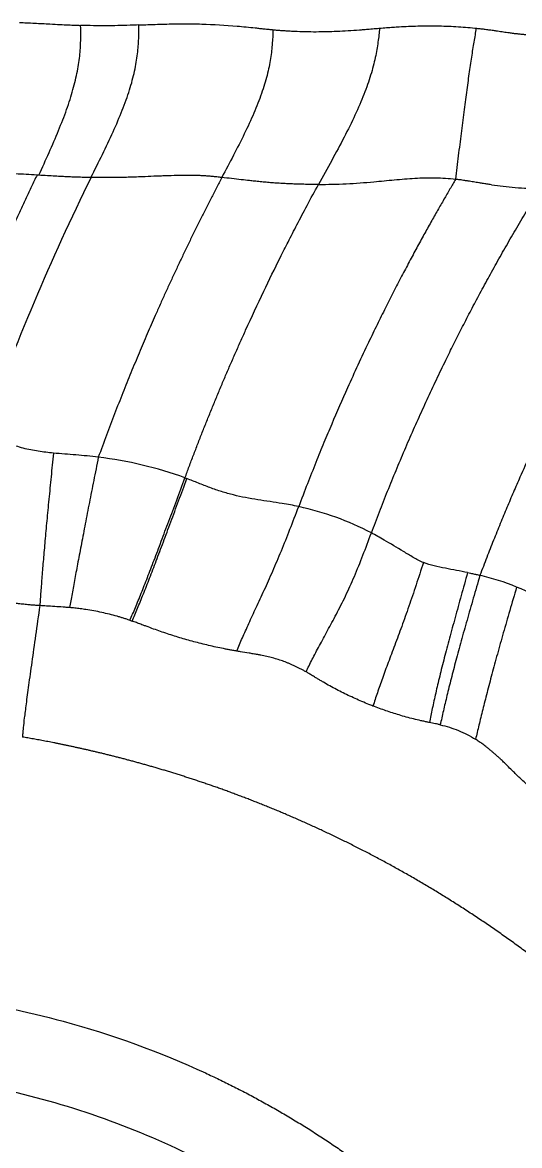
# Model space of a CAD drawing. Extents: x -54 to 18, y -18 to 89.
# Drawn here: x -41.06 to -37.99, y 16.23 to 23.15 of the extents above; entities that cross this region are included whole.
import ezdxf

# ---------------------------------------------------------------- set-up
doc = ezdxf.new("R2010")
doc.units = 0
doc.header["$MEASUREMENT"] = 0
doc.layers.add('GEOMETRY', color=2, linetype='Continuous', lineweight=25)

# ---------------------------------------------------------------- blocks, each defined once
blk = doc.blocks.new('2026 MINI-ASPIRE')
at = {"layer": 'GEOMETRY'}
for p, q in [((-23.0836, -28.5407), (-23.095, -28.54)), ((-22.1769, -30.4086), (-22.1706, -30.411))]:
    blk.add_line(p, q, dxfattribs=at)
for points, knots in [([(-23.2033, -27.599), (-23.1886, -27.5996), (-23.1572, -27.601), (-23.0945, -27.6041), (-23.0257, -27.6076), (-22.9562, -27.6112), (-22.904, -27.6137), (-22.862, -27.6156), (-22.8374, -27.6165), (-22.8268, -27.6169)], [0, 0, 0, 0, 0.117031, 0.249956, 0.499997, 0.665414, 0.803885, 0.915413, 1, 1, 1, 1]), ([(-23.0836, -28.5407), (-23.0624, -28.4934), (-23.0412, -28.4468), (-23.0004, -28.3552), (-22.9808, -28.3101), (-22.9444, -28.2216), (-22.9275, -28.1783), (-22.8974, -28.0939), (-22.8842, -28.0529), (-22.8619, -27.9737), (-22.8528, -27.9356), (-22.8387, -27.8626), (-22.8337, -27.8278), (-22.8272, -27.7618), (-22.8257, -27.7306), (-22.8247, -27.6715), (-22.8253, -27.6436), (-22.826, -27.6169)], [0, 0, 0, 0, 0.125, 0.125, 0.25, 0.25, 0.375, 0.375, 0.5, 0.5, 0.625, 0.625, 0.75, 0.75, 0.875, 0.875, 1, 1, 1, 1]), ([(-22.5214, -27.6165), (-22.5712, -27.6182), (-22.6209, -27.6191), (-22.6963, -27.6193), (-22.7216, -27.6191), (-22.773, -27.6184), (-22.7991, -27.6177), (-22.826, -27.6169)], [0, 0, 0, 0, 0.5, 0.5, 0.75, 0.75, 1, 1, 1, 1]), ([(-22.7621, -28.5551), (-22.7383, -28.5067), (-22.7145, -28.4591), (-22.6686, -28.3652), (-22.6465, -28.3189), (-22.6054, -28.2283), (-22.5864, -28.1838), (-22.5523, -28.0974), (-22.5373, -28.0554), (-22.5118, -27.9746), (-22.5013, -27.9357), (-22.485, -27.8616), (-22.479, -27.8264), (-22.471, -27.7598), (-22.4689, -27.7284), (-22.4671, -27.6691), (-22.4675, -27.6412), (-22.4678, -27.6145)], [0, 0, 0, 0, 0.125, 0.125, 0.25, 0.25, 0.375, 0.375, 0.5, 0.5, 0.625, 0.625, 0.75, 0.75, 0.875, 0.875, 1, 1, 1, 1]), ([(-22.4678, -27.6145), (-22.4673, -27.6145), (-22.4482, -27.6137), (-22.3906, -27.6113), (-22.3143, -27.6089), (-22.2393, -27.6075), (-22.1672, -27.6069), (-22.0415, -27.6088), (-21.8957, -27.6174), (-21.7771, -27.6292), (-21.7218, -27.6352), (-21.694, -27.6382), (-21.6705, -27.6407), (-21.6523, -27.6425), (-21.6436, -27.6434), (-21.6398, -27.6437)], [0, 0, 0, 0, 0.001934, 0.069077, 0.208286, 0.27782, 0.339938, 0.468709, 0.731879, 0.867505, 0.900471, 0.933443, 0.968599, 0.986001, 1, 1, 1, 1]), ([(-20.9818, -27.634), (-20.9678, -27.6329), (-20.9403, -27.6306), (-20.9001, -27.6277), (-20.8353, -27.6236), (-20.7455, -27.6199), (-20.6286, -27.6194), (-20.5114, -27.6234), (-20.4295, -27.6299), (-20.3873, -27.6343), (-20.3841, -27.6346)], [0, 0, 0, 0, 0.070615, 0.138077, 0.202393, 0.396165, 0.588061, 0.787345, 0.983596, 1, 1, 1, 1]), ([(-21.6396, -27.6437), (-21.6406, -27.6703), (-21.6416, -27.6982), (-21.646, -27.7573), (-21.6494, -27.7885), (-21.6599, -27.8543), (-21.667, -27.8888), (-21.6855, -27.9611), (-21.697, -27.9988), (-21.7242, -28.0769), (-21.74, -28.1172), (-21.7755, -28.2001), (-21.7952, -28.2425), (-21.8374, -28.3291), (-21.8599, -28.3733), (-21.9067, -28.4629), (-21.9309, -28.5084), (-21.9552, -28.5546)], [0, 0, 0, 0, 0.125, 0.125, 0.25, 0.25, 0.375, 0.375, 0.5, 0.5, 0.625, 0.625, 0.75, 0.75, 0.875, 0.875, 1, 1, 1, 1]), ([(-21.6396, -27.6437), (-21.6307, -27.6445), (-21.6128, -27.6461), (-21.5861, -27.6482), (-21.5594, -27.65), (-21.5329, -27.6516), (-21.4932, -27.6536), (-21.44, -27.6554), (-21.3746, -27.656), (-21.3094, -27.6552), (-21.2439, -27.6531), (-21.1759, -27.6497), (-21.1298, -27.6464), (-21.1063, -27.6448)], [0, 0, 0, 0, 0.050593, 0.100892, 0.150905, 0.200637, 0.250095, 0.374258, 0.499467, 0.617526, 0.740257, 0.867729, 1, 1, 1, 1]), ([(-20.9818, -27.634), (-20.9846, -27.6613), (-20.9876, -27.6898), (-20.996, -27.7502), (-21.0014, -27.7821), (-21.0161, -27.8499), (-21.0254, -27.8857), (-21.0487, -27.9612), (-21.0625, -28.0008), (-21.0949, -28.0834), (-21.1134, -28.1263), (-21.1545, -28.2148), (-21.177, -28.2604), (-21.2252, -28.3536), (-21.2508, -28.4012), (-21.3039, -28.4981), (-21.3313, -28.5474), (-21.3588, -28.5976)], [0, 0, 0, 0, 0.125, 0.125, 0.25, 0.25, 0.375, 0.375, 0.5, 0.5, 0.625, 0.625, 0.75, 0.75, 0.875, 0.875, 1, 1, 1, 1]), ([(-21.1063, -27.6448), (-21.0976, -27.6441), (-21.0776, -27.6425), (-21.0434, -27.6395), (-21.0124, -27.6367), (-20.9908, -27.6348), (-20.9835, -27.6342), (-20.9818, -27.634)], [0, 0, 0, 0, 0.211479, 0.47965, 0.823788, 0.958778, 1, 1, 1, 1]), ([(-20.5125, -28.5656), (-20.5064, -28.5163), (-20.5004, -28.4682), (-20.4886, -28.374), (-20.4828, -28.328), (-20.4715, -28.2383), (-20.466, -28.1947), (-20.4551, -28.1101), (-20.4497, -28.0692), (-20.4391, -27.9904), (-20.4339, -27.9526), (-20.4236, -27.8803), (-20.4185, -27.8458), (-20.4085, -27.7802), (-20.4035, -27.7491), (-20.3937, -27.6899), (-20.3888, -27.6617), (-20.3841, -27.6346)], [0, 0, 0, 0, 0.125, 0.125, 0.25, 0.25, 0.375, 0.375, 0.5, 0.5, 0.625, 0.625, 0.75, 0.75, 0.875, 0.875, 1, 1, 1, 1]), ([(-20.3841, -27.6346), (-20.3751, -27.6356), (-20.357, -27.6375), (-20.3298, -27.6408), (-20.3022, -27.6444), (-20.2769, -27.6479), (-20.2545, -27.6512), (-20.2353, -27.6541), (-20.2119, -27.6576), (-20.1858, -27.6616), (-20.1658, -27.6642), (-20.1569, -27.6654)], [0, 0, 0, 0, 0.117952, 0.237488, 0.358622, 0.48137, 0.572887, 0.654312, 0.735771, 0.882613, 1, 1, 1, 1]), ([(-20.1569, -27.6654), (-20.1493, -27.6663), (-20.1342, -27.6681), (-20.1116, -27.6705), (-20.0893, -27.6725), (-20.0671, -27.6743), (-20.0339, -27.6765), (-19.9895, -27.6784), (-19.9346, -27.6789), (-19.8791, -27.6777), (-19.8233, -27.675), (-19.7661, -27.6711), (-19.7282, -27.6676), (-19.7089, -27.6658)], [0, 0, 0, 0, 0.051187, 0.101819, 0.151908, 0.201466, 0.250506, 0.374116, 0.498148, 0.616678, 0.74515, 0.870588, 1, 1, 1, 1]), ([(-23.0949, -28.54), (-23.1062, -28.5635), (-23.1288, -28.6105), (-23.1621, -28.6811), (-23.1951, -28.7519), (-23.2276, -28.8227), (-23.2597, -28.8936), (-23.2915, -28.9646), (-23.3228, -29.0357), (-23.3537, -29.1069), (-23.3842, -29.1781), (-23.4144, -29.2493), (-23.4441, -29.3207), (-23.4734, -29.3921), (-23.5023, -29.4635), (-23.5308, -29.535), (-23.5589, -29.6066), (-23.5866, -29.6782), (-23.6139, -29.7498), (-23.6408, -29.8215), (-23.6584, -29.8693), (-23.6672, -29.8932)], [0, 0, 0, 0, 0.05322, 0.106379, 0.159475, 0.212508, 0.265478, 0.318383, 0.371223, 0.423998, 0.476706, 0.529348, 0.581921, 0.634427, 0.686863, 0.73923, 0.791527, 0.843753, 0.895907, 0.94799, 1, 1, 1, 1]), ([(-22.8713, -28.5522), (-22.8821, -28.5517), (-22.9054, -28.5507), (-22.9429, -28.5488), (-22.9853, -28.5465), (-23.0328, -28.5437), (-23.0661, -28.5417), (-23.0836, -28.5407)], [0, 0, 0, 0, 0.152683, 0.32899, 0.528954, 0.75261, 1, 1, 1, 1]), ([(-22.762, -28.5551), (-22.7742, -28.5549), (-22.7984, -28.5545), (-22.8349, -28.5535), (-22.8592, -28.5526), (-22.8713, -28.5522)], [0, 0, 0, 0, 0.332963, 0.666289, 1, 1, 1, 1]), ([(-22.4819, -28.5519), (-22.4954, -28.5524), (-22.5222, -28.5533), (-22.5624, -28.5544), (-22.6025, -28.5552), (-22.6425, -28.5557), (-22.6824, -28.5559), (-22.7223, -28.5557), (-22.7488, -28.5553), (-22.762, -28.5552)], [0, 0, 0, 0, 0.143899, 0.287426, 0.430596, 0.573423, 0.715923, 0.858109, 1, 1, 1, 1]), ([(-21.9552, -28.5546), (-21.9664, -28.576), (-21.9887, -28.6187), (-22.0218, -28.683), (-22.0547, -28.7475), (-22.0872, -28.8123), (-22.1194, -28.8773), (-22.1513, -28.9426), (-22.1829, -29.008), (-22.2142, -29.0737), (-22.2451, -29.1396), (-22.2758, -29.2058), (-22.3061, -29.2721), (-22.3361, -29.3387), (-22.3727, -29.421), (-22.416, -29.5203), (-22.466, -29.6379), (-22.5162, -29.759), (-22.5666, -29.8838), (-22.617, -30.0122), (-22.6674, -30.1442), (-22.7003, -30.2338), (-22.7169, -30.2791)], [0, 0, 0, 0, 0.038303, 0.076645, 0.115025, 0.153443, 0.191899, 0.230391, 0.26892, 0.307484, 0.346083, 0.384718, 0.423386, 0.462087, 0.500822, 0.566691, 0.634384, 0.703894, 0.775217, 0.848347, 0.923277, 1, 1, 1, 1]), ([(-21.9552, -28.5546), (-21.9652, -28.5536), (-21.9847, -28.5515), (-22.013, -28.5487), (-22.0398, -28.5465), (-22.0649, -28.5446), (-22.0909, -28.5431), (-22.1176, -28.542), (-22.1591, -28.5416), (-22.2146, -28.5422), (-22.2723, -28.5436), (-22.3198, -28.5453), (-22.3676, -28.5472), (-22.422, -28.5495), (-22.464, -28.5511), (-22.4819, -28.5519)], [0, 0, 0, 0, 0.057232, 0.111311, 0.162233, 0.209998, 0.254608, 0.310398, 0.362316, 0.490549, 0.62623, 0.69046, 0.760639, 0.898221, 1, 1, 1, 1]), ([(-21.7544, -28.5774), (-21.7644, -28.5763), (-21.7912, -28.5733), (-21.8381, -28.5678), (-21.895, -28.5614), (-21.935, -28.5569), (-21.9551, -28.5547)], [0, 0, 0, 0, 0.149647, 0.4009, 0.700406, 1, 1, 1, 1]), ([(-21.359, -28.5976), (-21.3709, -28.5977), (-21.3947, -28.5977), (-21.4304, -28.5973), (-21.4662, -28.5966), (-21.502, -28.5955), (-21.5379, -28.5941), (-21.5739, -28.5923), (-21.6099, -28.5901), (-21.6459, -28.5875), (-21.682, -28.5845), (-21.7182, -28.5812), (-21.7423, -28.5787), (-21.7544, -28.5774)], [0, 0, 0, 0, 0.090126, 0.180374, 0.270756, 0.361281, 0.451963, 0.542812, 0.633842, 0.725063, 0.816488, 0.90813, 1, 1, 1, 1]), ([(-20.5126, -28.5656), (-20.5243, -28.5855), (-20.5486, -28.6266), (-20.5858, -28.6905), (-20.625, -28.7587), (-20.6661, -28.8312), (-20.709, -28.9081), (-20.7535, -28.9894), (-20.7997, -29.0752), (-20.8473, -29.1654), (-20.8964, -29.2602), (-20.9467, -29.3596), (-20.9982, -29.4637), (-21.0774, -29.6274), (-21.1717, -29.8313), (-21.2619, -30.0379), (-21.3263, -30.1915), (-21.3764, -30.3141), (-21.4285, -30.4457), (-21.4631, -30.5368), (-21.4809, -30.5837)], [0, 0, 0, 0, 0.0309141, 0.0639183, 0.0990128, 0.1361974, 0.1754721, 0.2168361, 0.2602888, 0.3058288, 0.3534546, 0.4031641, 0.4549549, 0.5088239, 0.6466549, 0.7555409, 0.8105321, 0.8696124, 0.9327723, 1, 1, 1, 1]), ([(-21.3588, -28.5976), (-21.3018, -28.5973), (-21.2447, -28.5962), (-21.1308, -28.5906), (-21.0739, -28.5862), (-21.0171, -28.581)], [0, 0, 0, 0, 0.5, 0.5, 1, 1, 1, 1]), ([(-21.0171, -28.581), (-20.9751, -28.5772), (-20.9331, -28.573), (-20.849, -28.5653), (-20.8069, -28.5618), (-20.7227, -28.557), (-20.6806, -28.5558), (-20.5964, -28.5574), (-20.5543, -28.5601), (-20.5125, -28.5656)], [0, 0, 0, 0, 0.25, 0.25, 0.5, 0.5, 0.75, 0.75, 1, 1, 1, 1]), ([(-20.292, -28.5997), (-20.3014, -28.5983), (-20.3198, -28.5956), (-20.346, -28.5915), (-20.3734, -28.5871), (-20.4026, -28.5823), (-20.4314, -28.5776), (-20.4594, -28.5731), (-20.4853, -28.5692), (-20.5038, -28.5668), (-20.5126, -28.5656)], [0, 0, 0, 0, 0.126547, 0.250451, 0.356626, 0.499589, 0.647952, 0.748907, 0.881319, 1, 1, 1, 1]), ([(-19.1055, -28.5815), (-19.1171, -28.5986), (-19.1403, -28.6328), (-19.1748, -28.6843), (-19.2089, -28.7358), (-19.2427, -28.7875), (-19.2761, -28.8392), (-19.3239, -28.9142), (-19.3977, -29.0321), (-19.5152, -29.2265), (-19.6649, -29.4877), (-19.8308, -29.7988), (-19.983, -30.108), (-20.0894, -30.3408), (-20.1567, -30.4952), (-20.1973, -30.5906), (-20.2384, -30.6896), (-20.2798, -30.7922), (-20.3216, -30.8984), (-20.3489, -30.9706), (-20.3628, -31.0072)], [0, 0, 0, 0, 0.022667, 0.045287, 0.067858, 0.090382, 0.112857, 0.135284, 0.187854, 0.265269, 0.384036, 0.517634, 0.651415, 0.761437, 0.798035, 0.835902, 0.875036, 0.915433, 0.957089, 1, 1, 1, 1]), ([(-22.1824, -30.4066), (-22.1738, -30.3832), (-22.1564, -30.3364), (-22.1299, -30.2664), (-22.1029, -30.1963), (-22.0755, -30.1262), (-22.0476, -30.0561), (-22.0192, -29.986), (-21.9905, -29.9159), (-21.9612, -29.8459), (-21.9315, -29.7758), (-21.9014, -29.7058), (-21.8708, -29.6358), (-21.8397, -29.5658), (-21.7825, -29.439), (-21.7016, -29.2654), (-21.6133, -29.0848), (-21.5445, -28.9482), (-21.4897, -28.8418), (-21.4274, -28.7234), (-21.3825, -28.641), (-21.359, -28.5976)], [0, 0, 0, 0, 0.03758, 0.075244, 0.112994, 0.150827, 0.188744, 0.226744, 0.264826, 0.30299, 0.341236, 0.379563, 0.41797, 0.456457, 0.495023, 0.627768, 0.745205, 0.798245, 0.858392, 0.925645, 1, 1, 1, 1]), ([(-21.0328, -30.746), (-21.0246, -30.7244), (-21.0082, -30.6811), (-20.9833, -30.6165), (-20.958, -30.5521), (-20.9324, -30.488), (-20.9065, -30.4242), (-20.8803, -30.3607), (-20.8539, -30.2974), (-20.8271, -30.2344), (-20.8, -30.1717), (-20.7726, -30.1093), (-20.745, -30.0471), (-20.717, -29.9853), (-20.6888, -29.9237), (-20.6603, -29.8624), (-20.6316, -29.8015), (-20.6025, -29.7408), (-20.5674, -29.6683), (-20.5254, -29.5833), (-20.4757, -29.4849), (-20.4238, -29.3843), (-20.3694, -29.2815), (-20.3127, -29.1766), (-20.2534, -29.0697), (-20.1916, -28.9607), (-20.1271, -28.8499), (-20.06, -28.7371), (-20.0137, -28.6617), (-19.9903, -28.6235)], [0, 0, 0, 0, 0.0293098, 0.0585628, 0.0877584, 0.1168961, 0.1459754, 0.1749958, 0.2039568, 0.2328579, 0.2616985, 0.2904783, 0.3191967, 0.3478533, 0.3764475, 0.404979, 0.4334472, 0.4618518, 0.4901922, 0.5354473, 0.5819804, 0.6297901, 0.6788745, 0.7292315, 0.7808583, 0.8337522, 0.8879097, 0.9433271, 1, 1, 1, 1]), ([(-20.292, -28.5997), (-20.2436, -28.6066), (-20.1948, -28.6122), (-20.0949, -28.6201), (-20.044, -28.6225), (-19.9902, -28.6235)], [0, 0, 0, 0, 0.5, 0.5, 1, 1, 1, 1]), ([(-22.9937, -30.254), (-23.025, -30.251), (-23.0562, -30.2474), (-23.1184, -30.2378), (-23.1494, -30.2317), (-23.2103, -30.2159), (-23.2403, -30.2061), (-23.2984, -30.182), (-23.3266, -30.1678), (-23.3537, -30.1518)], [0, 0, 0, 0, 0.25, 0.25, 0.5, 0.5, 0.75, 0.75, 1, 1, 1, 1]), ([(-22.9937, -30.254), (-22.9987, -30.3036), (-23.0035, -30.3521), (-23.013, -30.4471), (-23.0176, -30.4935), (-23.0263, -30.5839), (-23.0306, -30.628), (-23.0386, -30.7135), (-23.0424, -30.7549), (-23.0495, -30.8346), (-23.0528, -30.8729), (-23.059, -30.9461), (-23.0618, -30.9809), (-23.0671, -31.0472), (-23.0695, -31.0787), (-23.0739, -31.1385), (-23.076, -31.1669), (-23.0779, -31.1943)], [0, 0, 0, 0, 0.125, 0.125, 0.25, 0.25, 0.375, 0.375, 0.5, 0.5, 0.625, 0.625, 0.75, 0.75, 0.875, 0.875, 1, 1, 1, 1]), ([(-22.7169, -30.2791), (-22.7629, -30.2735), (-22.809, -30.2691), (-22.9013, -30.2615), (-22.9475, -30.2583), (-22.9937, -30.254)], [0, 0, 0, 0, 0.5, 0.5, 1, 1, 1, 1]), ([(-22.7169, -30.2791), (-22.7265, -30.3279), (-22.7359, -30.3756), (-22.7543, -30.4689), (-22.7633, -30.5146), (-22.7807, -30.6036), (-22.7891, -30.647), (-22.8054, -30.7312), (-22.8133, -30.7719), (-22.8283, -30.8505), (-22.8355, -30.8882), (-22.8491, -30.9604), (-22.8556, -30.9949), (-22.8677, -31.0605), (-22.8734, -31.0917), (-22.8843, -31.151), (-22.8894, -31.1792), (-22.8943, -31.2065)], [0, 0, 0, 0, 0.125, 0.125, 0.25, 0.25, 0.375, 0.375, 0.5, 0.5, 0.625, 0.625, 0.75, 0.75, 0.875, 0.875, 1, 1, 1, 1]), ([(-22.1824, -30.4066), (-22.2686, -30.3751), (-22.3567, -30.3487), (-22.5353, -30.3062), (-22.6259, -30.2901), (-22.7169, -30.2791)], [0, 0, 0, 0, 0.5, 0.5, 1, 1, 1, 1]), ([(-22.5216, -31.2848), (-22.5107, -31.2594), (-22.4996, -31.2331), (-22.4764, -31.1776), (-22.4644, -31.1484), (-22.4396, -31.0868), (-22.4268, -31.0543), (-22.4002, -30.9861), (-22.3865, -30.9503), (-22.3581, -30.8759), (-22.3435, -30.8371), (-22.3135, -30.7571), (-22.298, -30.7158), (-22.2664, -30.6311), (-22.2501, -30.5876), (-22.2169, -30.4986), (-22.1999, -30.4531), (-22.1824, -30.4066)], [0, 0, 0, 0, 0.125, 0.125, 0.25, 0.25, 0.375, 0.375, 0.5, 0.5, 0.625, 0.625, 0.75, 0.75, 0.875, 0.875, 1, 1, 1, 1]), ([(-22.5081, -31.2894), (-22.4973, -31.264), (-22.4862, -31.2377), (-22.4632, -31.1822), (-22.4512, -31.153), (-22.4265, -31.0913), (-22.4138, -31.0589), (-22.3873, -30.9906), (-22.3736, -30.9549), (-22.3454, -30.8804), (-22.3308, -30.8417), (-22.3009, -30.7617), (-22.2855, -30.7204), (-22.254, -30.6356), (-22.2379, -30.5921), (-22.2048, -30.5031), (-22.1879, -30.4576), (-22.1706, -30.411)], [0, 0, 0, 0, 0.125, 0.125, 0.25, 0.25, 0.375, 0.375, 0.5, 0.5, 0.625, 0.625, 0.75, 0.75, 0.875, 0.875, 1, 1, 1, 1]), ([(-21.5824, -30.5646), (-21.6325, -30.5564), (-21.683, -30.5496), (-21.7835, -30.5336), (-21.8335, -30.5243), (-21.9074, -30.506), (-21.9318, -30.4991), (-21.9803, -30.484), (-22.0043, -30.4757), (-22.0521, -30.458), (-22.0758, -30.4486), (-22.1231, -30.4296), (-22.1468, -30.42), (-22.1706, -30.411)], [0, 0, 0, 0, 0.25, 0.25, 0.5, 0.5, 0.625, 0.625, 0.75, 0.75, 0.875, 0.875, 1, 1, 1, 1]), ([(-21.8634, -31.4747), (-21.8522, -31.4486), (-21.8406, -31.4216), (-21.8157, -31.3649), (-21.8024, -31.3353), (-21.7739, -31.2728), (-21.7588, -31.2401), (-21.7269, -31.1715), (-21.7102, -31.1355), (-21.676, -31.0607), (-21.6585, -31.0217), (-21.6232, -30.941), (-21.6054, -30.8992), (-21.57, -30.8132), (-21.5524, -30.7689), (-21.517, -30.678), (-21.4992, -30.6314), (-21.4809, -30.5837)], [0, 0, 0, 0, 0.125, 0.125, 0.25, 0.25, 0.375, 0.375, 0.5, 0.5, 0.625, 0.625, 0.75, 0.75, 0.875, 0.875, 1, 1, 1, 1]), ([(-21.0328, -30.746), (-21.1033, -30.709), (-21.1764, -30.6767), (-21.3263, -30.6226), (-21.4031, -30.6008), (-21.4809, -30.5837)], [0, 0, 0, 0, 0.5, 0.5, 1, 1, 1, 1]), ([(-21.4358, -31.6024), (-21.4236, -31.5778), (-21.411, -31.5521), (-21.3836, -31.4985), (-21.3689, -31.4704), (-21.3373, -31.4116), (-21.3204, -31.3807), (-21.2853, -31.316), (-21.2669, -31.2821), (-21.2298, -31.211), (-21.211, -31.1738), (-21.1739, -31.0962), (-21.1555, -31.0558), (-21.1196, -30.9719), (-21.1021, -30.9285), (-21.0675, -30.839), (-21.0505, -30.793), (-21.0328, -30.746)], [0, 0, 0, 0, 0.125, 0.125, 0.25, 0.25, 0.375, 0.375, 0.5, 0.5, 0.625, 0.625, 0.75, 0.75, 0.875, 0.875, 1, 1, 1, 1]), ([(-20.7119, -30.9289), (-20.7335, -30.9199), (-20.754, -30.9087), (-20.7944, -30.8854), (-20.8144, -30.8731), (-20.8744, -30.8368), (-20.9144, -30.813), (-20.9547, -30.7897)], [0, 0, 0, 0, 0.25, 0.25, 0.5, 0.5, 1, 1, 1, 1]), ([(-20.7119, -30.9289), (-20.7273, -30.9759), (-20.7422, -31.0219), (-20.772, -31.1117), (-20.7868, -31.1555), (-20.8163, -31.2407), (-20.831, -31.282), (-20.8601, -31.362), (-20.8744, -31.4007), (-20.9022, -31.475), (-20.9157, -31.5107), (-20.9413, -31.5789), (-20.9533, -31.6115), (-20.9758, -31.6738), (-20.9862, -31.7034), (-21.0054, -31.76), (-21.0143, -31.7871), (-21.0228, -31.8132)], [0, 0, 0, 0, 0.125, 0.125, 0.25, 0.25, 0.375, 0.375, 0.5, 0.5, 0.625, 0.625, 0.75, 0.75, 0.875, 0.875, 1, 1, 1, 1]), ([(-20.4391, -30.9907), (-20.462, -30.9861), (-20.4849, -30.9816), (-20.5306, -30.9727), (-20.5535, -30.9684), (-20.5993, -30.9596), (-20.6223, -30.9551), (-20.6678, -30.9442), (-20.6903, -30.9379), (-20.7119, -30.9289)], [0, 0, 0, 0, 0.25, 0.25, 0.5, 0.5, 0.75, 0.75, 1, 1, 1, 1]), ([(-23.0779, -31.1943), (-23.0841, -31.1939), (-23.0976, -31.193), (-23.1192, -31.1914), (-23.146, -31.1892), (-23.176, -31.1864), (-23.2084, -31.183), (-23.237, -31.1795), (-23.2691, -31.1751), (-23.3039, -31.1691), (-23.3442, -31.1608), (-23.3974, -31.1481), (-23.468, -31.1276), (-23.5554, -31.0955), (-23.6329, -31.0614), (-23.6924, -31.0323), (-23.7373, -31.0089), (-23.7777, -30.9867), (-23.8056, -30.9706), (-23.8183, -30.9632)], [0, 0, 0, 0, 0.023988, 0.051654, 0.083017, 0.127154, 0.16722, 0.207607, 0.237646, 0.291045, 0.342794, 0.394808, 0.500176, 0.623795, 0.750489, 0.823703, 0.877023, 0.943911, 1, 1, 1, 1]), ([(-20.4391, -30.9907), (-20.4526, -31.0389), (-20.4658, -31.086), (-20.4914, -31.1781), (-20.5039, -31.2231), (-20.5281, -31.311), (-20.5398, -31.3539), (-20.5621, -31.4371), (-20.5728, -31.4775), (-20.593, -31.5555), (-20.6025, -31.5932), (-20.6202, -31.6654), (-20.6284, -31.6999), (-20.6436, -31.7661), (-20.6505, -31.7976), (-20.6633, -31.858), (-20.6691, -31.8868), (-20.6746, -31.9146)], [0, 0, 0, 0, 0.125, 0.125, 0.25, 0.25, 0.375, 0.375, 0.5, 0.5, 0.625, 0.625, 0.75, 0.75, 0.875, 0.875, 1, 1, 1, 1]), ([(-20.3628, -31.0072), (-20.3769, -31.0554), (-20.3906, -31.1025), (-20.4173, -31.1945), (-20.4303, -31.2396), (-20.4553, -31.3274), (-20.4673, -31.3702), (-20.4902, -31.4533), (-20.5012, -31.4937), (-20.5218, -31.5715), (-20.5316, -31.609), (-20.5499, -31.681), (-20.5585, -31.7155), (-20.5744, -31.7813), (-20.5818, -31.8127), (-20.5956, -31.8727), (-20.602, -31.9013), (-20.6081, -31.9288)], [0, 0, 0, 0, 0.125, 0.125, 0.25, 0.25, 0.375, 0.375, 0.5, 0.5, 0.625, 0.625, 0.75, 0.75, 0.875, 0.875, 1, 1, 1, 1]), ([(-20.4391, -30.9907), (-20.4332, -30.9919), (-20.4231, -30.9939), (-20.4129, -30.996), (-20.4087, -30.9969)], [0, 0, 0, 0, 0.583688, 1, 1, 1, 1]), ([(-20.4087, -30.9969), (-20.4009, -30.9986), (-20.3856, -31.0018), (-20.3703, -31.0054), (-20.3628, -31.0072)], [0, 0, 0, 0, 0.507206, 1, 1, 1, 1]), ([(-20.1365, -31.0797), (-20.1511, -31.129), (-20.1653, -31.1772), (-20.1928, -31.2713), (-20.206, -31.3172), (-20.2316, -31.4069), (-20.2438, -31.4506), (-20.2673, -31.5354), (-20.2784, -31.5765), (-20.2997, -31.6557), (-20.3097, -31.6939), (-20.3286, -31.7671), (-20.3375, -31.8021), (-20.3542, -31.8689), (-20.362, -31.9007), (-20.3767, -31.9614), (-20.3836, -31.9903), (-20.3901, -32.0182)], [0, 0, 0, 0, 0.125, 0.125, 0.25, 0.25, 0.375, 0.375, 0.5, 0.5, 0.625, 0.625, 0.75, 0.75, 0.875, 0.875, 1, 1, 1, 1]), ([(-19.725, -31.3235), (-19.7873, -31.2736), (-19.8531, -31.2279), (-19.9907, -31.1462), (-20.0624, -31.11), (-20.1365, -31.0797)], [0, 0, 0, 0, 0.5, 0.5, 1, 1, 1, 1]), ([(-23.0777, -31.1942), (-23.0869, -31.2573), (-23.0957, -31.3185), (-23.1123, -31.4351), (-23.1201, -31.4904), (-23.1345, -31.5934), (-23.1411, -31.6409), (-23.1528, -31.7271), (-23.1579, -31.7656), (-23.1667, -31.833), (-23.1703, -31.8619), (-23.1762, -31.9103), (-23.1784, -31.9299), (-23.1817, -31.9612), (-23.1828, -31.9729), (-23.1842, -31.9914), (-23.1845, -31.9981), (-23.1848, -32.0045)], [0, 0, 0, 0, 0.125, 0.125, 0.25, 0.25, 0.375, 0.375, 0.5, 0.5, 0.625, 0.625, 0.75, 0.75, 0.875, 0.875, 1, 1, 1, 1]), ([(-22.8943, -31.2065), (-22.8989, -31.2061), (-22.9123, -31.205), (-22.9428, -31.2028), (-22.9854, -31.1999), (-23.0333, -31.1969), (-23.0639, -31.1951), (-23.0777, -31.1942)], [0, 0, 0, 0, 0.07641, 0.217851, 0.499979, 0.773845, 1, 1, 1, 1]), ([(-22.5216, -31.2848), (-22.5284, -31.2825), (-22.5418, -31.278), (-22.5619, -31.2716), (-22.5816, -31.2656), (-22.6102, -31.2573), (-22.648, -31.2472), (-22.6958, -31.2361), (-22.7446, -31.2264), (-22.7888, -31.219), (-22.8278, -31.2136), (-22.8611, -31.2096), (-22.8833, -31.2075), (-22.8943, -31.2065)], [0, 0, 0, 0, 0.056325, 0.11148, 0.16547, 0.218301, 0.345696, 0.473008, 0.6035, 0.736154, 0.824886, 0.912825, 1, 1, 1, 1]), ([(-21.8634, -31.4747), (-21.8713, -31.4733), (-21.887, -31.4705), (-21.9104, -31.4662), (-21.9566, -31.4573), (-22.0255, -31.4426), (-22.1157, -31.4203), (-22.2041, -31.3956), (-22.2905, -31.3685), (-22.3627, -31.3434), (-22.4126, -31.3249), (-22.4436, -31.3132), (-22.468, -31.3041), (-22.4905, -31.2957), (-22.5036, -31.291), (-22.5081, -31.2894)], [0, 0, 0, 0, 0.036148, 0.07158, 0.106302, 0.246499, 0.386049, 0.520724, 0.655231, 0.789472, 0.862232, 0.892813, 0.937459, 0.97886, 1, 1, 1, 1]), ([(-21.7148, -31.4994), (-21.7174, -31.4989), (-21.7237, -31.4977), (-21.7345, -31.4959), (-21.7472, -31.4937), (-21.7649, -31.4908), (-21.7961, -31.4858), (-21.8302, -31.4804), (-21.8558, -31.476), (-21.8634, -31.4747)], [0, 0, 0, 0, 0.053582, 0.126399, 0.218443, 0.310889, 0.484298, 0.846896, 1, 1, 1, 1]), ([(-21.4358, -31.6024), (-21.4416, -31.5992), (-21.4533, -31.5927), (-21.4708, -31.5835), (-21.4882, -31.5748), (-21.5053, -31.5666), (-21.5223, -31.5589), (-21.5391, -31.5517), (-21.5557, -31.5449), (-21.5781, -31.5364), (-21.6069, -31.5265), (-21.642, -31.5162), (-21.6781, -31.507), (-21.7023, -31.502), (-21.7148, -31.4994)], [0, 0, 0, 0, 0.067672, 0.133983, 0.198952, 0.262601, 0.324952, 0.386031, 0.445864, 0.50448, 0.626374, 0.750892, 0.872247, 1, 1, 1, 1]), ([(-21.0228, -31.8132), (-21.0273, -31.8114), (-21.0609, -31.7983), (-21.1226, -31.7724), (-21.2067, -31.733), (-21.275, -31.6972), (-21.3186, -31.6724), (-21.3384, -31.6608), (-21.3506, -31.6535), (-21.3655, -31.6444), (-21.3854, -31.6324), (-21.4061, -31.62), (-21.4235, -31.6096), (-21.4329, -31.6041), (-21.4358, -31.6024)], [0, 0, 0, 0, 0.031665, 0.232196, 0.430862, 0.63008, 0.729936, 0.755159, 0.779097, 0.821661, 0.868512, 0.929586, 0.978274, 1, 1, 1, 1]), ([(-20.6747, -31.9147), (-20.6777, -31.9141), (-20.6873, -31.9121), (-20.7008, -31.9093), (-20.7151, -31.9063), (-20.7381, -31.9012), (-20.7722, -31.8931), (-20.8174, -31.8813), (-20.8607, -31.8689), (-20.9025, -31.8559), (-20.9427, -31.8426), (-20.9828, -31.8284), (-21.0094, -31.8182), (-21.0228, -31.8132)], [0, 0, 0, 0, 0.026105, 0.081589, 0.114811, 0.14775, 0.277531, 0.40577, 0.534215, 0.650115, 0.766298, 0.882886, 1, 1, 1, 1]), ([(-20.6081, -31.9288), (-20.6098, -31.9285), (-20.6148, -31.9273), (-20.6248, -31.9252), (-20.6452, -31.9208), (-20.6624, -31.9173), (-20.6747, -31.9147)], [0, 0, 0, 0, 0.076839, 0.22632, 0.448384, 1, 1, 1, 1]), ([(-20.6081, -31.9288), (-20.5701, -31.9382), (-20.5324, -31.9496), (-20.4774, -31.9716), (-20.4593, -31.9798), (-20.424, -31.9978), (-20.4068, -32.0076), (-20.3901, -32.0182)], [0, 0, 0, 0, 0.5, 0.5, 0.75, 0.75, 1, 1, 1, 1]), ([(-18.8182, -34.5228), (-18.8297, -34.509), (-18.8526, -34.4815), (-18.8873, -34.4406), (-18.9221, -34.4002), (-18.9571, -34.3602), (-18.9922, -34.3207), (-19.0274, -34.2816), (-19.0627, -34.243), (-19.0981, -34.2048), (-19.1336, -34.167), (-19.1692, -34.1297), (-19.2049, -34.0929), (-19.2406, -34.0564), (-19.2765, -34.0204), (-19.3124, -33.9848), (-19.3483, -33.9497), (-19.3843, -33.915), (-19.4204, -33.8807), (-19.4565, -33.8468), (-19.4927, -33.8134), (-19.5289, -33.7804), (-19.5651, -33.7478), (-19.6014, -33.7156), (-19.6377, -33.6838), (-19.6739, -33.6524), (-19.7102, -33.6214), (-19.7466, -33.5909), (-19.7829, -33.5607), (-19.8192, -33.531), (-19.8555, -33.5016), (-19.8917, -33.4726), (-19.928, -33.444), (-19.9643, -33.4159), (-20.0005, -33.388), (-20.0367, -33.3606), (-20.0728, -33.3336), (-20.1089, -33.3069), (-20.145, -33.2806), (-20.181, -33.2547), (-20.217, -33.2292), (-20.2529, -33.204), (-20.2888, -33.1792), (-20.3245, -33.1547), (-20.3603, -33.1306), (-20.3959, -33.1068), (-20.4315, -33.0834), (-20.467, -33.0604), (-20.5024, -33.0377), (-20.5377, -33.0153), (-20.573, -32.9933), (-20.6081, -32.9716), (-20.6432, -32.9503), (-20.6781, -32.9293), (-20.713, -32.9086), (-20.7477, -32.8882), (-20.7823, -32.8681), (-20.8168, -32.8484), (-20.8512, -32.829), (-20.8855, -32.8099), (-20.9197, -32.7911), (-20.9537, -32.7726), (-20.9876, -32.7544), (-21.0214, -32.7365), (-21.055, -32.719), (-21.0885, -32.7017), (-21.1219, -32.6847), (-21.1551, -32.6679), (-21.1882, -32.6515), (-21.2211, -32.6354), (-21.2539, -32.6195), (-21.2865, -32.6039), (-21.3189, -32.5886), (-21.3513, -32.5735), (-21.3834, -32.5587), (-21.4154, -32.5442), (-21.4472, -32.5299), (-21.4789, -32.5159), (-21.5104, -32.5021), (-21.5417, -32.4886), (-21.5728, -32.4754), (-21.6038, -32.4623), (-21.6346, -32.4496), (-21.6652, -32.437), (-21.6956, -32.4247), (-21.7259, -32.4127), (-21.7559, -32.4008), (-21.7858, -32.3892), (-21.8155, -32.3778), (-21.845, -32.3666), (-21.8743, -32.3557), (-21.9034, -32.345), (-21.9323, -32.3344), (-21.961, -32.3241), (-21.9895, -32.314), (-22.0179, -32.3041), (-22.046, -32.2944), (-22.0739, -32.2849), (-22.1016, -32.2756), (-22.1291, -32.2664), (-22.1564, -32.2575), (-22.1835, -32.2488), (-22.2103, -32.2402), (-22.237, -32.2318), (-22.2634, -32.2236), (-22.2897, -32.2156), (-22.3157, -32.2077), (-22.3415, -32.2001), (-22.3671, -32.1925), (-22.3924, -32.1852), (-22.4176, -32.178), (-22.4425, -32.171), (-22.4672, -32.1641), (-22.4916, -32.1574), (-22.5159, -32.1508), (-22.5399, -32.1444), (-22.5637, -32.1381), (-22.5873, -32.132), (-22.6106, -32.126), (-22.6337, -32.1202), (-22.6566, -32.1145), (-22.6793, -32.1089), (-22.7017, -32.1035), (-22.7239, -32.0982), (-22.7458, -32.093), (-22.7675, -32.088), (-22.789, -32.0831), (-22.8102, -32.0783), (-22.8313, -32.0736), (-22.852, -32.069), (-22.8726, -32.0646), (-22.8929, -32.0602), (-22.9129, -32.056), (-22.9327, -32.0519), (-22.9523, -32.0479), (-22.9717, -32.044), (-22.9907, -32.0401), (-23.0096, -32.0364), (-23.0282, -32.0328), (-23.0466, -32.0293), (-23.0647, -32.0259), (-23.0826, -32.0226), (-23.1002, -32.0194), (-23.1176, -32.0162), (-23.1348, -32.0132), (-23.1517, -32.0102), (-23.1683, -32.0073), (-23.1793, -32.0054), (-23.1848, -32.0045)], [0, 0, 0, 0, 0.010465, 0.02088, 0.031246, 0.041561, 0.051827, 0.062042, 0.072208, 0.082324, 0.09239, 0.102406, 0.112373, 0.122289, 0.132156, 0.141972, 0.151739, 0.161456, 0.171123, 0.180741, 0.190308, 0.199825, 0.209293, 0.218711, 0.228079, 0.237397, 0.246665, 0.255883, 0.265051, 0.27417, 0.283238, 0.292257, 0.301226, 0.310145, 0.319014, 0.327834, 0.336603, 0.345322, 0.353992, 0.362612, 0.371182, 0.379702, 0.388172, 0.396592, 0.404963, 0.413283, 0.421554, 0.429775, 0.437946, 0.446067, 0.454138, 0.462159, 0.470131, 0.478052, 0.485924, 0.493746, 0.501518, 0.50924, 0.516912, 0.524534, 0.532107, 0.539629, 0.547102, 0.554525, 0.561898, 0.569221, 0.576494, 0.583718, 0.590891, 0.598015, 0.605089, 0.612112, 0.619086, 0.626011, 0.632885, 0.639709, 0.646484, 0.653208, 0.659883, 0.666508, 0.673083, 0.679608, 0.686083, 0.692509, 0.698884, 0.70521, 0.711486, 0.717712, 0.723888, 0.730014, 0.73609, 0.742117, 0.748093, 0.75402, 0.759897, 0.765724, 0.771501, 0.777228, 0.782905, 0.788533, 0.79411, 0.799638, 0.805116, 0.810544, 0.815922, 0.82125, 0.826528, 0.831757, 0.836935, 0.842064, 0.847143, 0.852172, 0.857151, 0.86208, 0.86696, 0.871789, 0.876569, 0.881298, 0.885978, 0.890608, 0.895188, 0.899719, 0.904199, 0.90863, 0.91301, 0.917341, 0.921622, 0.925853, 0.930034, 0.934165, 0.938247, 0.942278, 0.94626, 0.950192, 0.954074, 0.957906, 0.961688, 0.96542, 0.969103, 0.972735, 0.976318, 0.979851, 0.983333, 0.986767, 0.99015, 0.993483, 0.996766, 1, 1, 1, 1]), ([(-20.2316, -32.1447), (-20.2367, -32.14), (-20.2467, -32.1306), (-20.2618, -32.117), (-20.2769, -32.1037), (-20.2919, -32.091), (-20.3069, -32.0787), (-20.3245, -32.0646), (-20.3445, -32.0493), (-20.3636, -32.0357), (-20.3786, -32.0255), (-20.3863, -32.0206), (-20.3901, -32.0182)], [0, 0, 0, 0, 0.102482, 0.203186, 0.302129, 0.399328, 0.494801, 0.588569, 0.732574, 0.866135, 0.933331, 1, 1, 1, 1]), ([(-20.0286, -32.3343), (-20.0334, -32.3303), (-20.0546, -32.3125), (-20.0923, -32.2792), (-20.1312, -32.2429), (-20.1625, -32.2124), (-20.1863, -32.1887), (-20.2099, -32.1654), (-20.2252, -32.1508), (-20.2316, -32.1447)], [0, 0, 0, 0, 0.0670801, 0.2974024, 0.5409698, 0.6410463, 0.7706847, 0.9041436, 1, 1, 1, 1]), ([(-25.1592, -33.6133), (-25.1462, -33.6116), (-25.1086, -33.6065), (-25.0348, -33.5974), (-24.9258, -33.5858), (-24.7816, -33.5737), (-24.6019, -33.5639), (-24.3791, -33.5596), (-24.0518, -33.5676), (-23.5596, -33.6135), (-22.8582, -33.7564), (-22.3096, -33.9558), (-21.9718, -34.115), (-21.8884, -34.156), (-21.8057, -34.1984), (-21.7237, -34.2422), (-21.6424, -34.2873), (-21.5619, -34.3338), (-21.4822, -34.3816), (-21.4032, -34.4308), (-21.3252, -34.4812), (-21.2479, -34.5329), (-21.1715, -34.5859), (-21.0961, -34.6402), (-21.0215, -34.6957), (-20.9478, -34.7525), (-20.8752, -34.8104), (-20.8034, -34.8696), (-20.7327, -34.9299), (-20.663, -34.9914), (-20.5944, -35.0541), (-20.5267, -35.1179), (-20.4602, -35.1828), (-20.3947, -35.2488), (-20.3304, -35.3159), (-20.2671, -35.3841), (-20.205, -35.4532), (-20.1645, -35.5002), (-20.1443, -35.5236)], [0, 0, 0, 0, 0.007015, 0.020315, 0.0399, 0.06577, 0.097926, 0.136365, 0.185183, 0.273425, 0.401056, 0.568027, 0.584641, 0.601255, 0.61787, 0.634484, 0.651098, 0.667713, 0.684327, 0.700942, 0.717556, 0.73417, 0.750785, 0.767399, 0.784013, 0.800628, 0.817242, 0.833856, 0.850471, 0.867085, 0.883699, 0.900314, 0.916928, 0.933543, 0.950157, 0.966771, 0.983386, 1, 1, 1, 1]), ([(-25.0917, -34.105), (-24.8797, -34.0759), (-24.6658, -34.0602), (-24.2377, -34.0559), (-24.0236, -34.0672), (-23.5985, -34.1167), (-23.3875, -34.1548), (-22.9721, -34.2572), (-22.7676, -34.3215), (-22.3683, -34.4752), (-22.1736, -34.5646), (-21.7967, -34.7672), (-21.6146, -34.8803), (-21.266, -35.1287), (-21.0995, -35.2638), (-20.7848, -35.554), (-20.6366, -35.7091), (-20.4989, -35.8728)], [0, 0, 0, 0, 0.125, 0.125, 0.25, 0.25, 0.375, 0.375, 0.5, 0.5, 0.625, 0.625, 0.75, 0.75, 0.875, 0.875, 1, 1, 1, 1])]:
    blk.add_open_spline(points, degree=3, knots=knots, dxfattribs=at)
for points in [[(-22.826, -27.6169), (-22.8262, -27.6169), (-22.8265, -27.6169), (-22.8268, -27.6169)], [(-22.4678, -27.6145), (-22.4856, -27.6153), (-22.5035, -27.616), (-22.5214, -27.6165)], [(-22.762, -28.5552), (-23.0108, -29.0603), (-23.2307, -29.5796), (-23.4203, -30.1098)], [(-23.095, -28.54), (-23.1392, -28.5373), (-23.1836, -28.5348), (-23.228, -28.5324)], [(-22.1824, -30.4066), (-22.1805, -30.4073), (-22.1787, -30.4079), (-22.1769, -30.4086)], [(-21.4809, -30.5837), (-21.5145, -30.5763), (-21.5484, -30.5701), (-21.5824, -30.5646)], [(-20.9547, -30.7897), (-20.9805, -30.7748), (-21.0063, -30.7599), (-21.0327, -30.746)], [(-20.1365, -31.0797), (-20.21, -31.0497), (-20.2858, -31.0256), (-20.3628, -31.0072)], [(-22.5216, -31.2848), (-22.5171, -31.2863), (-22.5126, -31.2878), (-22.5081, -31.2894)]]:
    blk.add_open_spline(points, degree=3, dxfattribs=at)

msp = doc.modelspace()

# ---------------------------------------------------------------- block references
msp.add_blockref('2026 MINI-ASPIRE', (-17.8759, 50.7518))

doc.saveas('drawing.dxf')
